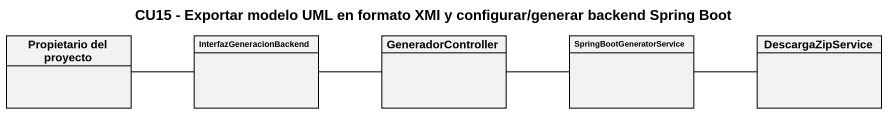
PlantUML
@startuml
title CU15 - Exportar modelo UML en formato XMI y configurar/generar backend Spring Boot
hide circle
hide empty members
class "Propietario del proyecto" as Propietario_del_proyecto
class InterfazGeneracionBackend
class GeneradorController
class SpringBootGeneratorService
class DescargaZipService
Propietario_del_proyecto -right- InterfazGeneracionBackend
InterfazGeneracionBackend -right- GeneradorController
GeneradorController -right- SpringBootGeneratorService
SpringBootGeneratorService -right- DescargaZipService
@enduml
